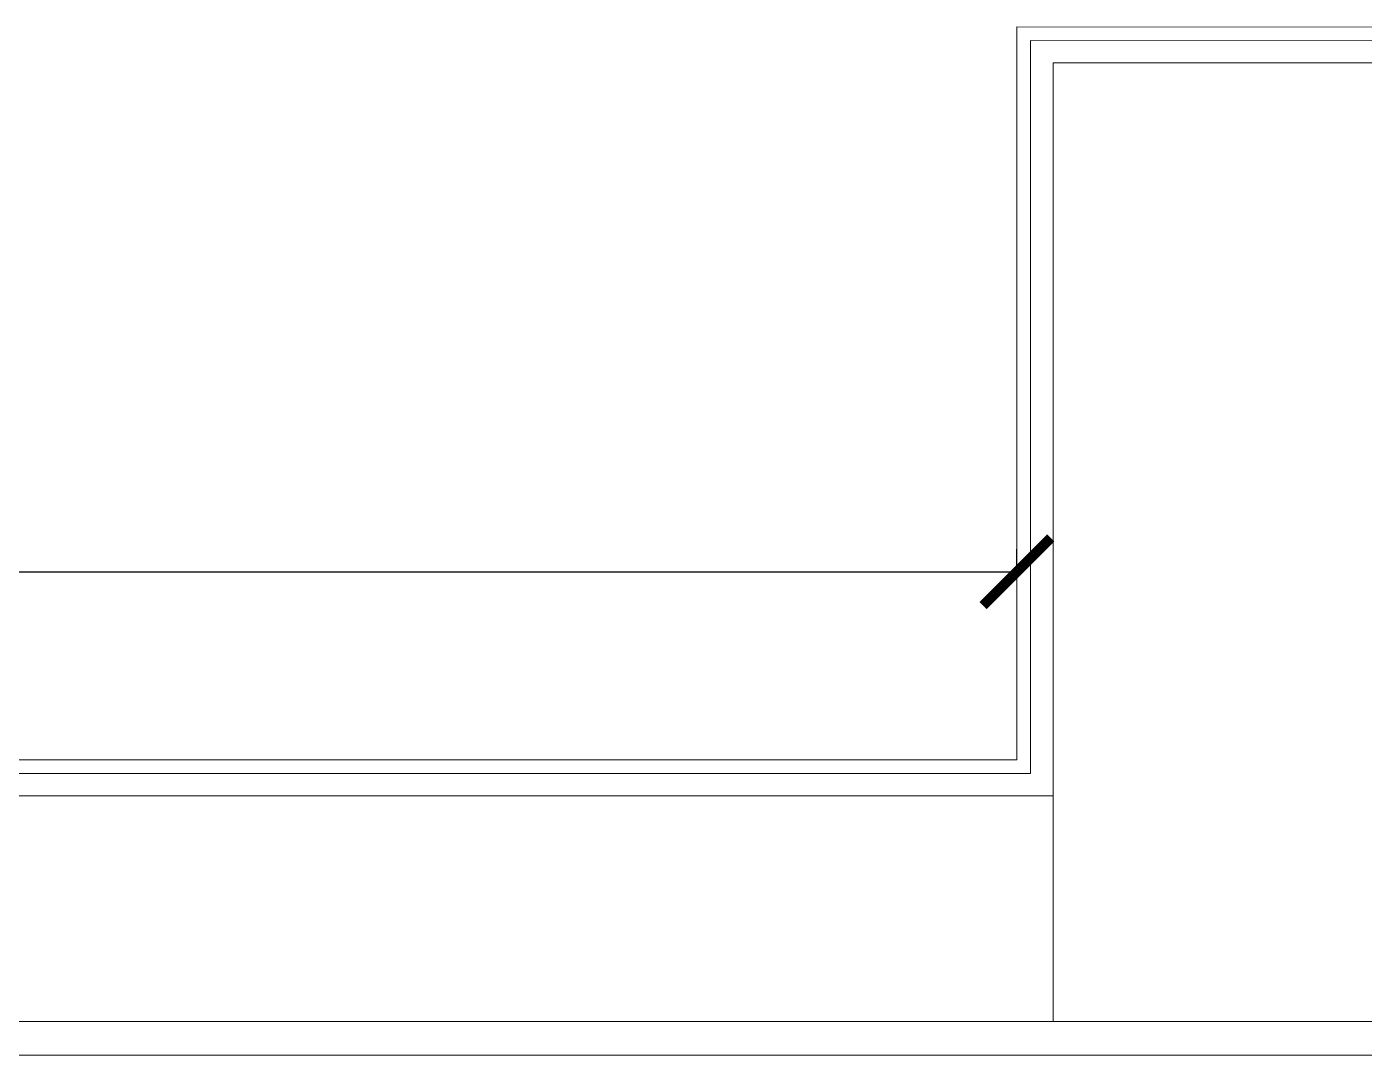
# Model space of a CAD drawing. Header units: millimetres. Extents: x 106699 to 122058, y 158555 to 162844.
# Drawn here: x 116159.4 to 116278, y 161652 to 161743.2 of the extents above; entities that cross this region are included whole.
import ezdxf

# ---------------------------------------------------------------- set-up
doc = ezdxf.new("R2010")
doc.units = ezdxf.units.MM
doc.layers.add('300_Z4_STR_F03$0$AUDIT_D_220920114151-103', color=251, linetype='Continuous', lineweight=5)
doc.layers.add('S2000-002 Çizgi', color=7, linetype='Continuous')
doc.styles.add('ROMANSTW', font='georgia.ttf')
doc.dimstyles.new('M1', dxfattribs={"dimtxt": 11, "dimasz": 6, "dimexe": 2, "dimexo": 16, "dimgap": 3, "dimtad": 1, "dimdec": 0, "dimzin": 12, "dimdsep": 46, "dimtxsty": 'ROMANSTW', "dimblk": 'ARCHTICK', "dimcen": 0.09, "dimclrd": 251, "dimclre": 251, "dimclrt": 1, "dimadec": 0, "dimazin": 0, "dimtfac": 1, "dimtdec": 0, "dimtix": 1, "dimtmove": 0, "dimatfit": 3, "dimldrblk": 'ARCHTICK', "dimfxl": 1, "dimtolj": 1, "dimtzin": 0, "dimarcsym": 0})

# ---------------------------------------------------------------- blocks, each defined once
blk = doc.blocks.new('_ArchTick')
at = {"color": 0, "linetype": 'ByBlock', "const_width": 0.15}
blk.add_lwpolyline([(-0.5, -0.5), (0.5, 0.5)], dxfattribs=at)
blk = doc.blocks.new('*D376')
at = {"layer": 'Defpoints', "color": 0, "transparency": 16777216}
for p in [(120957.54, 156330.14), (120636.42, 156313.47), (120957.54, 156313.47)]:
    blk.add_point(p, dxfattribs=at)
at = {"layer": 'S2000-002 Çizgi', "color": 251, "lineweight": -2, "transparency": 16777216}
for p, q in [((120636.42, 156329.47), (120636.42, 156332.14)), ((120957.54, 156329.47), (120957.54, 156332.14)), ((120636.42, 156330.14), (120957.54, 156330.14))]:
    blk.add_line(p, q, dxfattribs=at)
at = {"layer": 'S2000-002 Çizgi', "color": 251, "lineweight": -2, "transparency": 16777216, "xscale": 6, "yscale": 6, "zscale": 6, "rotation": 180}
blk.add_blockref('_ArchTick', (120636.42, 156330.14), dxfattribs=at)
at = {"layer": 'S2000-002 Çizgi', "color": 251, "lineweight": -2, "transparency": 16777216, "xscale": 6, "yscale": 6, "zscale": 6}
blk.add_blockref('_ArchTick', (120957.54, 156330.14), dxfattribs=at)
at = {"layer": 'S2000-002 Çizgi', "color": 1, "true_color": 0xff0000, "transparency": 16777216, "insert": (120796.98, 156340.04), "char_height": 11, "attachment_point": 5, "style": 'ROMANSTW'}
blk.add_mtext('\\A1;321', dxfattribs=at)
blk = doc.blocks.new('A$C247bf20d')
at = {"layer": '300_Z4_STR_F03$0$AUDIT_D_220920114151-103', "color": 251, "lineweight": 9, "true_color": 0x5c5c5c}
for points in [[(2021, 291.46), (2043, 291.46), (2043, 200.46), (388.88, 200.46)], [(2015, 291.61), (1951.8, 291.66), (1951.8, 226.66), (1630.68, 226.66)], [(2015, 290.41), (1953, 290.46), (1953, 225.46), (1629.48, 225.46)], [(1253.5, 203.46), (1955, 203.46), (1955, 223.46), (1253.5, 223.46), (1253.5, 203.46)]]:
    blk.add_lwpolyline(points, dxfattribs=at)
blk.add_lwpolyline([(2040, 203.46), (1955, 203.46), (1955, 288.46), (2040, 288.46)], close=True, dxfattribs=at)
at = {"layer": 'S2000-002 Çizgi'}
dim = blk.add_linear_dim(base=(1951.8, 243.34), p1=(1630.68, 226.66), p2=(1951.8, 226.66), dimstyle='M1', dxfattribs=at)
dim.commit()
dim.dimension.update_dxf_attribs({"geometry": '*D376', "text_midpoint": (1791.24, 253.23), "insert": (-119005.74, -156086.81)})

msp = doc.modelspace()

# ---------------------------------------------------------------- block references
at = {"layer": 'S2000-002 Çizgi'}
msp.add_blockref('A$C247bf20d', (114295.37, 161451.53), dxfattribs=at)

doc.saveas('drawing.dxf')
